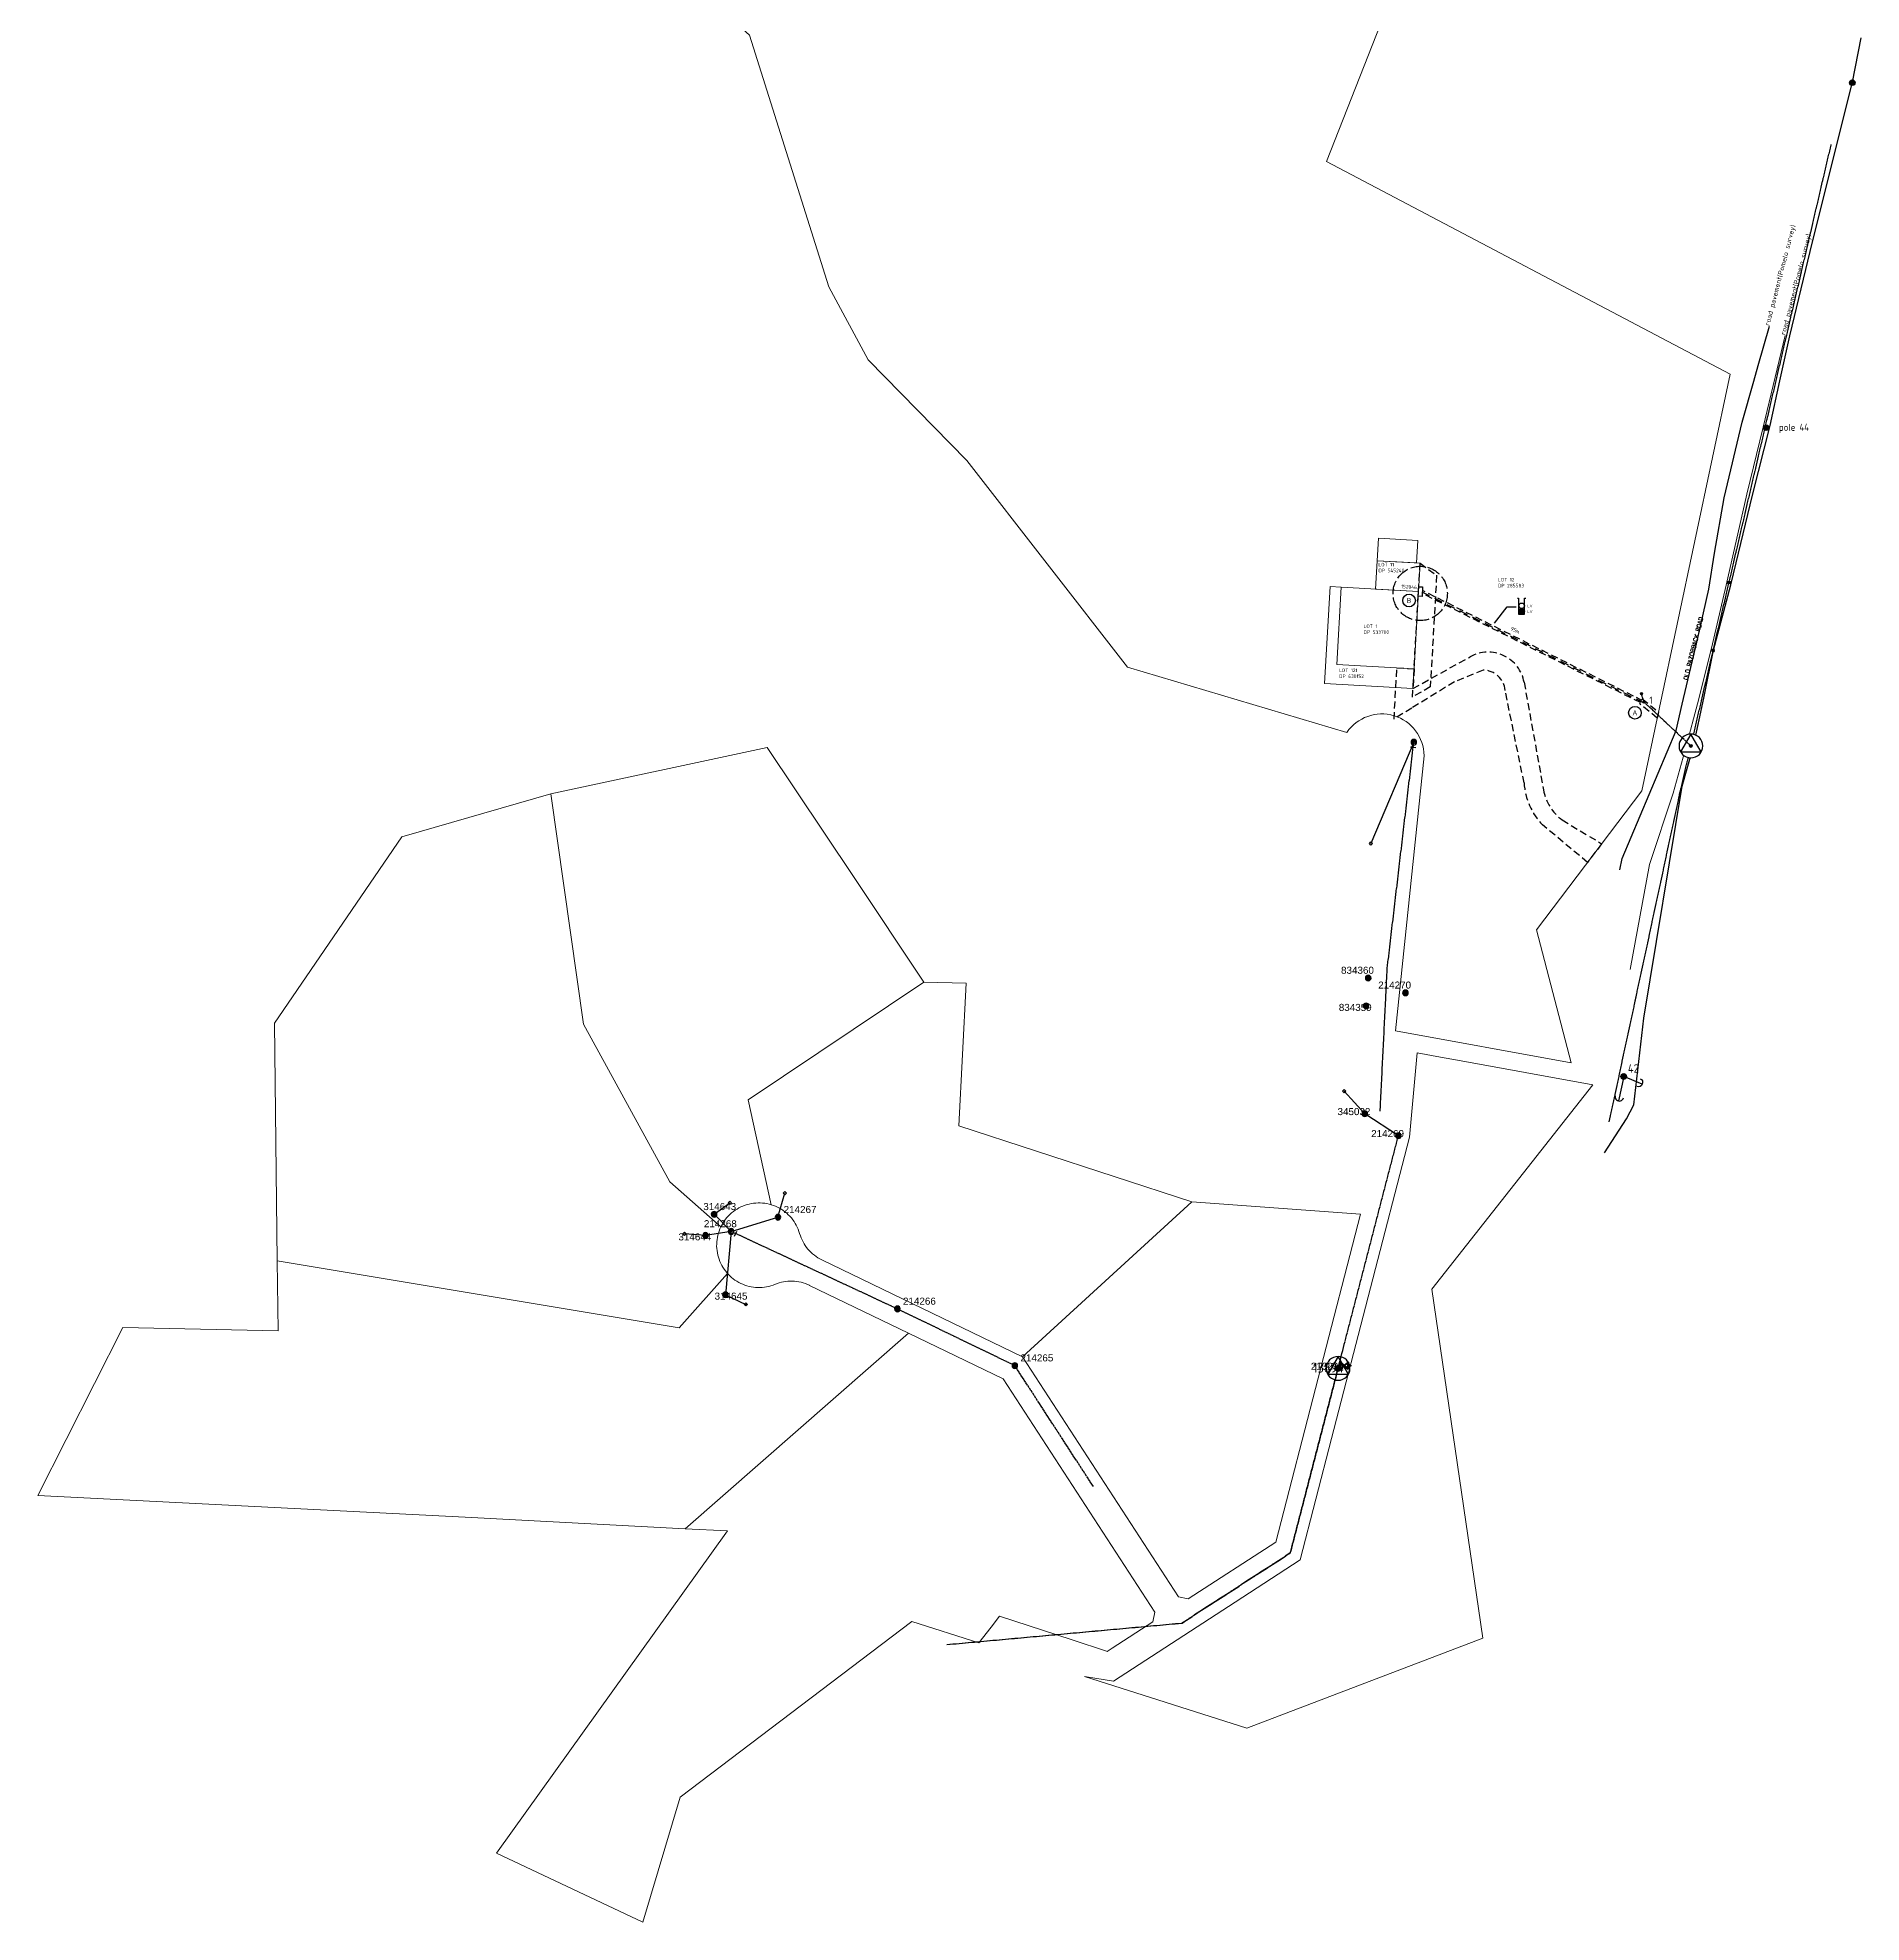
# Model space of a CAD drawing. Header units: metres. Extents: x 284227 to 284879, y 6219533 to 6220645.
# Drawn here: x 284227 to 284873, y 6219533 to 6220201 of the extents above; entities that cross this region are included whole.
import ezdxf
from ezdxf.enums import TextEntityAlignment as Align

# ---------------------------------------------------------------- set-up
doc = ezdxf.new("R2010")
doc.units = ezdxf.units.M
for name, pattern in [('ACAD_ISO02W100', [15, 12, -3]), ('Cable Exist OH', [1, 1, 0]), ('HIDDEN2', [0.1875, 0.125, -0.0625]), ('IECLdasha', [5, 3, -2])]:
    doc.linetypes.add(name, pattern=pattern)
doc.layers.get('0').update_dxf_attribs({"color": 6})
for name, color, linetype in [('_User Miscellaneous1', 7, 'Continuous'), ('_User Miscellaneous12', 7, 'Continuous'), ('_User Miscellaneous2', 7, 'Continuous'), ('_User Miscellaneous5', 7, 'Continuous'), ('_User Miscellaneous7', 7, 'Continuous'), ('Duct_SP_EXT', 7, 'Continuous'), ('Duct_SP_NEW', 2, 'Continuous'), ('Equip_LV_EXT', 7, 'Continuous'), ('GROUND TSS Razorback North BDY bdy', 7, 'Continuous'), ('Mains_HV_EXT', 7, 'Continuous'), ('Mains_LV_EXT', 7, 'Continuous'), ('Notes', 7, 'Continuous'), ('Services_SP_EXT', 7, 'Continuous'), ('Sub_SP_TR_HV_LV_EXT', 7, 'Continuous'), ('SupportsOH_SP_TR_HV_LV_SL_EXT', 7, 'Continuous'), ('SupportsUG_SP_LV_NEW', 2, 'Continuous'), ('Trench_SP_NEW', 2, 'Continuous')]:
    doc.layers.add(name, color=color, linetype=linetype)
doc.layers.add('Cadastre Land Parcels_SP_EXT', color=9, linetype='Continuous', lineweight=5)
doc.layers.add('Viewports', color=6, linetype='Continuous', plot=False)
doc.styles.add('ISOCP', font='isocp.shx', dxfattribs={"height": 1.75})
doc.styles.add('POLE_LABEL', font='arial.ttf')
doc.styles.get("Standard").update_dxf_attribs({"font": 'isocp.shx'})
doc.linetypes.add('Cable 4', pattern='A,5.25,-0.1,["o",Standard,S=2,R=0,X=1.2,Y=-0.7],-4', length=9.35)
doc.linetypes.add('FENCELINE2', pattern='A,6.35,-2.54,[132,ltypeshp.shx,S=2.54,R=0,X=-2.54,Y=0],-2.54,25.4', length=36.83)
doc.dimstyles.get("Standard").update_dxf_attribs({"dimtxt": 0.18, "dimasz": 0.18, "dimexe": 0.18, "dimexo": 0.0625, "dimgap": 0.09, "dimtad": 0, "dimtih": 1, "dimtoh": 1, "dimdec": 4, "dimzin": 0, "dimdsep": 46, "dimtxsty": 'Standard', "dimcen": 0.09, "dimadec": 0, "dimazin": 0, "dimtfac": 1, "dimtdec": 4, "dimtofl": 0, "dimtmove": 0, "dimatfit": 3, "dimfxl": 1, "dimtolj": 1, "dimtzin": 0, "dimarcsym": 0})

# ---------------------------------------------------------------- blocks, each defined once
blk = doc.blocks.new('SUB_POLE_EXT')
blk.add_wipeout([(0, 4.22), (0.42, 4.2), (0.83, 4.14), (1.21, 4.05), (1.62, 3.9), (1.99, 3.72), (2.35, 3.51), (2.68, 3.26), (2.99, 2.99), (3.28, 2.66), (3.52, 2.34), (3.76, 1.92), (3.9, 1.62), (4.04, 1.23), (4.18, 0.63), (4.22, 0), (4.18, -0.61), (4.06, -1.15), (3.9, -1.62), (3.58, -2.24), (3.22, -2.73), (2.97, -3.01), (2.68, -3.26), (2.36, -3.5), (2, -3.72), (1.64, -3.89), (1.25, -4.03), (0.82, -4.14), (0.42, -4.2), (0, -4.22), (-0.41, -4.2), (-0.8, -4.15), (-1.21, -4.05), (-1.62, -3.9), (-1.99, -3.73), (-2.35, -3.51), (-2.68, -3.26), (-2.96, -3.02), (-3.23, -2.72), (-3.51, -2.35), (-3.71, -2.01), (-3.91, -1.6), (-4.05, -1.21), (-4.16, -0.76), (-4.22, -0.14), (-4.21, 0.39), (-4.14, 0.83), (-4.03, 1.27), (-3.9, 1.63), (-3.71, 2.02), (-3.5, 2.37), (-3.28, 2.67), (-2.99, 2.99), (-2.68, 3.27), (-2.33, 3.52), (-1.98, 3.73), (-1.63, 3.9), (-1.2, 4.05), (-0.78, 4.15), (-0.4, 4.21)])
blk.add_line((2.16, 0.48), (2.16, 0.48, 0))
blk.add_lwpolyline([(-4.22, 0, 1), (4.22, 0, 1)], format="xyb", close=True)
blk.add_lwpolyline([(2.14, 0.52), (0, 4.22), (-3.66, -2.11), (3.66, -2.11)], close=True)
for tag, height, flags, p in [('STREET_CODE', 0.2, 9, (1.5, 0)), ('ASSET_NUM', 2.5, 8, (2, 2)), ('SECONDARY_VOLTAGE', 0.2, 9, (1.5, -1.6)), ('STATE', 0.2, 9, (1.5, -1.8)), ('SUBSTATION_TYPE', 0.2, 9, (1.5, -2)), ('STREETNAME', 0.2, 9, (1.5, -2.8)), ('SUBURB', 0.2, 9, (1.5, -3)), ('Z', 0.2, 1, (1.5, -3.4)), ('CONSTRUCTED_VOLTAGE', 0.2, 9, (1.5, -0.2)), ('NO_PHASES', 0.2, 9, (1.5, -0.4)), ('OPERATING_VOLTAGE', 0.2, 9, (1.5, -0.6)), ('OPERATED_BY', 0.2, 9, (1.5, -0.8)), ('MAINTAINED_BY', 0.2, 9, (1.5, -1)), ('ORIENTATION', 0.2, 9, (1.5, -1.2)), ('OWNED_BY', 0.2, 9, (1.5, -1.4)), ('USAGE', 0.2, 9, (1.5, -2.2)), ('LEGEND', 0.2, 9, (1.5, -2.4)), ('LOCATION', 0.2, 9, (1.5, -2.6)), ('NOTES', 0.2, 9, (1.5, -3.2))]:
    blk.add_attdef(tag, text='', height=height, dxfattribs=dict(flags=flags)).set_placement(p, align=Align.MIDDLE_LEFT)
blk = doc.blocks.new('LV_OH_LINKS_DISTFUSE_EXT')
for p, q in [((0, 0), (0.96, 0)), ((3.84, 0), (4.8, 0))]:
    blk.add_line(p, q)
blk.add_lwpolyline([(3.84, -1.2), (3.84, 1.2), (0.96, -1.2), (0.96, 1.2)], close=True)
at = {"flags": 1}
blk.add_attdef('Z', (0, 0), '', height=0.2, dxfattribs=at)
at = {"flags": 9}
for tag, p in [('ACTUAL_STATUS', (0, 0)), ('STATE', (0, -1.2)), ('SWITCH_TYPE', (0, -1.4)), ('CONSTRUCTED_VOLTAGE', (0, -0.2)), ('NO_PHASES', (0, -0.4)), ('OPERATING_VOLTAGE', (0, -0.6)), ('ORIENTATION', (0, -0.8)), ('OWNED_BY', (0, -1)), ('USAGE', (0, -1.6)), ('NOTES', (0, -1.8))]:
    blk.add_attdef(tag, text='', height=0.2, dxfattribs=at).set_placement(p, align=Align.MIDDLE_LEFT)
blk = doc.blocks.new('CCP_EXT')
blk.add_wipeout([(0, 0.57), (0.57, 0), (0, -0.57), (-0.57, 0)])
blk.add_lwpolyline([(-0.57, 0), (0, 0.57), (0.57, 0), (0, -0.57), (-0.57, 0)])
at = {"flags": 1}
blk.add_attdef('Z', (0, 0), '', height=0.2, dxfattribs=at)
at = {"flags": 9}
for tag, p in [('CCP_TYPE', (0, 0)), ('STATE', (0, -1.8)), ('CONSTRUCTED_VOLTAGE', (0, -0.2)), ('NO_PHASES', (0, -0.4)), ('OPERATING_VOLTAGE', (0, -0.6)), ('ORIENTATION', (0, -0.8)), ('OWNED_BY', (0, -1)), ('USAGE', (0, -1.2)), ('LEGEND', (0, -1.4)), ('LIFE_SUPPORT', (0, -1.6)), ('NOTES', (0, -2))]:
    blk.add_attdef(tag, text='', height=0.2, dxfattribs=at).set_placement(p, align=Align.MIDDLE_LEFT)
blk = doc.blocks.new('POLE_EXT')
blk.add_hatch(color=256).paths.add_polyline_path([(-1, 0, 1), (1, 0, 1)])
blk.add_lwpolyline([(-1, 0, 1), (1, 0, 1)], format="xyb", close=True)
for tag, height, flags, p in [('pNumber', 2.5, 8, (-17.84, 2.07)), ('OWNED_BY', 0.2, 9, (1.35, -0.4)), ('PARENT', 0.2, 9, (1.35, -0.6)), ('SPECIAL_USE', 0.2, 9, (1.35, -0.8)), ('STATE', 0.2, 9, (1.35, -1)), ('USAGE', 0.2, 9, (1.35, -1.2)), ('cLV', 0.2, 9, (1.35, -1.4)), ('hDepth', 0.2, 9, (1.35, -1.6)), ('hDia', 0.2, 9, (1.35, -1.8)), ('cHV', 0.2, 9, (1.35, -2)), ('LBRACKET', 0.2, 9, (1.35, -2.2)), ('LExisting', 0.2, 9, (1.35, -2.4)), ('LANTNUMBER', 0.2, 9, (1.35, -2.6)), ('LOther', 0.2, 9, (1.35, -2.8)), ('LRemove', 0.2, 9, (1.35, -3)), ('LEGEND', 0.2, 9, (1.35, -3.2)), ('cLinedev', 0.2, 9, (1.35, -3.4)), ('LOCATION', 0.2, 9, (1.35, -3.6)), ('pExisting', 0.2, 9, (1.35, -3.8)), ('PFNUMBER', 0.2, 9, (1.35, -4)), ('NEWPFNUMBER', 0.2, 9, (1.35, -4.2)), ('pFooting', 0.2, 9, (1.35, -4.4)), ('pNew', 0.2, 9, (1.35, -4.6)), ('pRelocate', 0.2, 9, (1.35, -5)), ('pRemove', 0.2, 9, (1.35, -5.2)), ('pReplace', 0.2, 9, (1.35, -5.4)), ('pStay', 0.2, 9, (1.35, -5.6)), ('pType', 0.2, 9, (1.35, -5.8)), ('cspan', 0.2, 9, (1.35, -6)), ('STREETNAME', 0.2, 9, (1.35, -6.2)), ('SUBURB', 0.2, 9, (1.35, -6.4)), ('NOTES', 0.2, 9, (1.35, -6.6)), ('MAINTAINED_BY', 0.2, 9, (1.36, -6.81)), ('OPERATED_BY', 0.2, 9, (1.36, -7.01))]:
    blk.add_attdef(tag, text='', height=height, dxfattribs=dict(flags=flags)).set_placement(p, align=Align.MIDDLE_LEFT)
at = {"style": 'POLE_LABEL'}
for tag, height, flags, p in [('STRUCTURE_PLANT_NUMBER', 0.2, 9, (1.35, 0.03)), ('ASSET_NUM', 2.5, 8, (2, 2)), ('STREET_CODE', 0.2, 9, (1.35, -0.2))]:
    blk.add_attdef(tag, text='', height=height, dxfattribs=dict(at, flags=flags)).set_placement(p, align=Align.MIDDLE_LEFT)
at = {"flags": 1}
blk.add_attdef('Z', (1.35, -7.33), '', height=0.2, dxfattribs=at)
blk = doc.blocks.new('End Shackle_EXT')
blk.add_wipeout([(0, 0.25), (1.81, 0.25), (1.82, -0.25), (0, -0.25)])
blk.add_line((1.81, -1), (1.81, 1))
at = {"flags": 1}
blk.add_attdef('Z', (0, 0), '', height=0.2, dxfattribs=at)
at = {"flags": 9}
for tag, p in [('CONNECTOR_TYPE', (0, 0)), ('STATE', (0, -1.2)), ('CONSTRUCTED_VOLTAGE', (0, -0.2)), ('NO_PHASES', (0, -0.4)), ('OPERATING_VOLTAGE', (0, -0.6)), ('ORIENTATION', (0, -0.8)), ('OWNED_BY', (0, -1)), ('USAGE', (0, -1.4)), ('NOTES', (0, -1.6))]:
    blk.add_attdef(tag, text='', height=0.2, dxfattribs=at).set_placement(p, align=Align.MIDDLE_LEFT)
blk = doc.blocks.new('*U27')
blk.add_wipeout([(-2.47, 3), (2.47, 3), (2.47, 1.02), (-2.47, 1.02)])
at = {"lineweight": -3}
blk.add_lwpolyline([(-2.47, 3), (2.47, 3), (2.47, 1.02), (-2.47, 1.02)], close=True, dxfattribs=at)
for tag, height, flags, p in [('STREET_CODE', 0.2, 9, (1.5, 2)), ('STATE', 0.2, 9, (1.5, 1.2)), ('SUPPORT_TYPE', 0.2, 9, (1.5, 1)), ('SUBURB', 0.2, 9, (1.5, 0.2)), ('STREETNAME', 0.2, 9, (1.5, 0)), ('OWNED_BY', 0.2, 9, (1.5, 1.8)), ('OPERATED_BY', 0.2, 9, (1.5, 1.6)), ('MAINTAINED_BY', 0.2, 9, (1.5, 1.4)), ('USAGE', 0.2, 9, (1.5, 0.8)), ('LEGEND', 0.2, 9, (1.5, 0.6)), ('PARENT', 0.2, 9, (1.5, 0.4)), ('ASSET_NUM', 2.5, 8, (2, 4)), ('Z', 0.2, 1, (1.5, -0.6)), ('LOCATION', 0.2, 9, (1.5, -0.2)), ('NOTES', 0.2, 9, (1.5, -0.4))]:
    blk.add_attdef(tag, text='', height=height, dxfattribs=dict(flags=flags)).set_placement(p, align=Align.MIDDLE_LEFT)
blk = doc.blocks.new('DUCT_INDICATOR')
blk.add_circle((0, 0), 2.25)
blk.add_attdef('CODE', text='', height=1.8).set_placement((0, 0), align=Align.MIDDLE_CENTER)
at = {"flags": 1}
blk.add_attdef('Z', (0, 0), '', height=0.2, dxfattribs=at)

msp = doc.modelspace()

# ---------------------------------------------------------------- hatches: boundary and pattern name
at = {"layer": '_User Miscellaneous1'}
h = msp.add_hatch(color=256, dxfattribs=at)
h.dxf.hatch_style = 1
edge = h.paths.add_edge_path()
edge.add_arc((284870.067, 6220185.404), 1, 0, 360)
h = msp.add_hatch(color=256, dxfattribs=at)
h.dxf.hatch_style = 1
edge = h.paths.add_edge_path()
edge.add_arc((284839.562, 6220063.103), 1, 0, 360)
h = msp.add_hatch(color=256, dxfattribs=at)
h.dxf.hatch_style = 1
edge = h.paths.add_edge_path()
edge.add_arc((284826.34914, 6220008.19783), 0.5, 0, 360)
h = msp.add_hatch(color=256, dxfattribs=at)
h.dxf.hatch_style = 1
edge = h.paths.add_edge_path()
edge.add_arc((284795.306, 6219968.763), 0.4, 0, 360)
h = msp.add_hatch(color=256, dxfattribs=at)
h.dxf.hatch_style = 1
edge = h.paths.add_edge_path()
edge.add_arc((284796.211, 6219965.8), 0.4, 0, 360)
h = msp.add_hatch(color=256, dxfattribs=at)
h.dxf.hatch_style = 1
edge = h.paths.add_edge_path()
edge.add_arc((284788.984, 6219833.102), 1, 0, 360)
at = {"layer": 'Notes', "linetype": 'Cable 4'}
h = msp.add_hatch(color=7, dxfattribs=at)
h.dxf.hatch_style = 1
edge = h.paths.add_edge_path()
edge.add_arc((284752.79395, 6219998.01138), 0.96478, 0, 360)

# ---------------------------------------------------------------- linework, layer by layer
at = {"layer": '_User Miscellaneous1', "color": 7}
for p, q in [((284788.984, 6219833.102), (284787.124, 6219824.421)), ((284795.59761, 6219830.34422), (284788.984, 6219833.102))]:
    msp.add_line(p, q, dxfattribs=at)
for points in [[(284794.79045, 6219832.30597, -1), (284793.63586, 6219829.53706)], [(284785.97396, 6219826.20353, 1), (284788.90653, 6219825.57104)]]:
    msp.add_lwpolyline(points, format="xyb", dxfattribs=at)
at = {"layer": '_User Miscellaneous1'}
for centre, radius in [((284870.067, 6220185.404), 1), ((284839.562, 6220063.103), 1), ((284826.34914, 6220008.19783), 0.5), ((284795.306, 6219968.763), 0.4), ((284796.211, 6219965.8), 0.4), ((284788.984, 6219833.102), 1)]:
    msp.add_circle(centre, radius, dxfattribs=at)
at = {"layer": '_User Miscellaneous12', "color": 251, "linetype": 'ACAD_ISO02W100', "ltscale": 0.4, "true_color": 0x66665b}
msp.add_circle((284716.82286, 6220004.33523), 9.63022, dxfattribs=at)
at = {"layer": '_User Miscellaneous5', "color": 251, "linetype": 'Continuous', "lineweight": 15, "true_color": 0x636466}
msp.add_lwpolyline([(284791.34, 6219871.069), (284798.111, 6219908.282), (284806.511, 6219933.539), (284811.246, 6219950.531), (284815.143, 6219965.213), (284820.106, 6219984.888), (284825.314, 6220007.253), (284832.703, 6220039.538), (284838.467, 6220063.244), (284846.23, 6220095.826)], dxfattribs=at)
msp.add_lwpolyline([(284701.57375, 6220015.93061), (284702.02931, 6220023.91763), (284716.00656, 6220023.12041), (284715.55096, 6220015.13332), (284701.57375, 6220015.93061)], close=True, dxfattribs=at)
at = {"layer": '_User Miscellaneous7', "linetype": 'HIDDEN2', "ltscale": 20}
msp.add_lwpolyline([(284716.27787, 6220006.1013), (284795.33409, 6219966.5457), (284795.56906, 6219967.01519), (284801.35911, 6219962.3577), (284800.89286, 6219960.16165), (284794.65455, 6219965.17972), (284794.88947, 6219965.64923), (284716.21588, 6220005.0141), (284716.27789, 6220006.10129)], close=True, dxfattribs=at)
msp.add_lwpolyline([(284760.25269, 6219922.27979, -0.182500876), (284753.66728, 6219937.13544), (284746.95933, 6219969.94656, 0.381129759), (284739.13163, 6219977.16786), (284729.03546, 6219973.02027), (284713.85844, 6219963.69143), (284707.53282, 6219959.80335), (284708.56875, 6219977.96579), (284714.65301, 6219977.61869), (284714.25432, 6219970.63012), (284734.57953, 6219981.89889, -0.51385206), (284753.67642, 6219972.83197), (284760.5346, 6219934.71405, 0.19162956), (284767.17595, 6219924.04178), (284781.15869, 6219915.58727), (284776.13887, 6219908.96241), (284760.25267, 6219922.27977)], format="xyb", close=True, dxfattribs=at)
at = {"layer": 'Cadastre Land Parcels_SP_EXT', "color": 251, "linetype": 'Continuous', "lineweight": 15, "true_color": 0x636466}
for points in [[(284515.83596, 6219903.93803), (284485.27199, 6219949.67904), (284408.54301, 6219933.327), (284420.06697, 6219851.65801), (284450.69401, 6219795.68402), (284468.81297, 6219779.78998), (284469.17196, 6219780.48798), (284469.56804, 6219781.16602), (284469.99901, 6219781.82304), (284470.46497, 6219782.45603), (284470.96299, 6219783.06403), (284471.49104, 6219783.64596), (284472.04798, 6219784.19804), (284472.63301, 6219784.72097), (284473.24798, 6219785.21298), (284473.88503, 6219785.67196), (284474.547, 6219786.09604), (284475.22804, 6219786.48497), (284475.93099, 6219786.83901), (284476.65002, 6219787.15497), (284477.38398, 6219787.43296), (284478.13198, 6219787.67198), (284478.89296, 6219787.87197), (284479.66199, 6219788.03097), (284480.43799, 6219788.15004), (284481.22, 6219788.22804), (284482.00501, 6219788.26496), (284482.79002, 6219788.26099), (284483.57503, 6219788.217), (284484.35598, 6219788.13096), (284485.13101, 6219788.00403), (284485.89897, 6219787.83602), (284486.65599, 6219787.63003), (284486.693, 6219787.61898), (284478.46799, 6219824.83502), (284540.84098, 6219866.51203), (284515.83596, 6219903.93803)], [(284468.81297, 6219779.78998), (284450.69401, 6219795.68402), (284420.06697, 6219851.65801), (284408.54301, 6219933.327), (284355.68203, 6219918.058), (284310.54, 6219851.99103), (284311.51298, 6219767.70996), (284454.01399, 6219743.92799), (284471.13197, 6219763.27902), (284470.897, 6219763.54101), (284470.40296, 6219764.15201), (284469.94301, 6219764.78898), (284469.51601, 6219765.449), (284469.12496, 6219766.13004), (284468.76801, 6219766.82999), (284468.45001, 6219767.54902), (284468.17097, 6219768.28297), (284467.92903, 6219769.03), (284467.72701, 6219769.79002), (284467.56501, 6219770.55904), (284467.44399, 6219771.33504), (284467.36299, 6219772.11599), (284467.32404, 6219772.901), (284467.32501, 6219773.68496), (284467.36803, 6219774.47103), (284467.45203, 6219775.25198), (284467.57596, 6219776.02701), (284467.74097, 6219776.79603), (284467.94599, 6219777.55401), (284468.18996, 6219778.29998), (284468.47298, 6219779.03403), (284468.79398, 6219779.75102), (284468.81297, 6219779.78998)], [(284555.81601, 6219866.20604), (284540.84098, 6219866.51203), (284478.46799, 6219824.83502), (284486.693, 6219787.61898), (284487.43799, 6219787.36998), (284488.16903, 6219787.08404), (284488.88497, 6219786.75898), (284489.582, 6219786.39602), (284490.25898, 6219785.99799), (284490.91503, 6219785.56596), (284491.54696, 6219785.09903), (284492.15398, 6219784.60004), (284492.73398, 6219784.06996), (284493.28499, 6219783.51002), (284493.80598, 6219782.92199), (284494.29499, 6219782.30896), (284494.75299, 6219781.66899), (284495.17602, 6219781.00702), (284495.56398, 6219780.32298), (284495.91501, 6219779.621), (284496.22903, 6219778.901), (284496.50498, 6219778.16501), (284496.74401, 6219777.408), (284496.75797, 6219777.36401), (284496.99602, 6219776.61601), (284497.27304, 6219775.88099), (284497.589, 6219775.16197), (284497.94304, 6219774.45901), (284498.33197, 6219773.777), (284498.75702, 6219773.11601), (284499.21503, 6219772.47904), (284499.70598, 6219771.86601), (284500.229, 6219771.27904), (284500.78196, 6219770.72104), (284501.36301, 6219770.19299), (284501.97101, 6219769.69497), (284502.604, 6219769.22999), (284503.26102, 6219768.79901), (284503.93897, 6219768.40302), (284504.63803, 6219768.04297), (284575.80798, 6219733.68803), (284635.78998, 6219788.62704), (284553.24403, 6219815.59401), (284555.81601, 6219866.20604)], [(284471.13197, 6219763.27902), (284454.01399, 6219743.92799), (284311.51298, 6219767.70996), (284311.79998, 6219742.94803), (284256.73802, 6219744.05502), (284226.53303, 6219684.50196), (284378.16701, 6219676.81402), (284456.13, 6219672.73597), (284535.32496, 6219742.12097), (284500.28597, 6219759.03402), (284500.24402, 6219759.05398), (284499.52702, 6219759.37498), (284498.79501, 6219759.65703), (284498.04701, 6219759.90198), (284497.28902, 6219760.10602), (284496.52097, 6219760.27103), (284495.74603, 6219760.39496), (284494.96402, 6219760.47896), (284494.17901, 6219760.52198), (284493.394, 6219760.52198), (284492.60996, 6219760.48303), (284491.82804, 6219760.40203), (284491.05203, 6219760.28004), (284490.28301, 6219760.11901), (284489.52397, 6219759.91699), (284488.77597, 6219759.67496), (284487.30903, 6219759.11396), (284486.56103, 6219758.87202), (284485.80199, 6219758.67), (284485.03296, 6219758.50897), (284484.25696, 6219758.38698), (284483.47504, 6219758.30598), (284482.691, 6219758.26597), (284481.90502, 6219758.26703), (284481.12097, 6219758.30996), (284480.34003, 6219758.39299), (284479.56402, 6219758.51798), (284478.79597, 6219758.68104), (284478.03799, 6219758.88703), (284477.29202, 6219759.13004), (284476.55701, 6219759.41403), (284475.84001, 6219759.73397), (284475.14103, 6219760.09101), (284474.46202, 6219760.48603), (284473.80297, 6219760.91497), (284473.16804, 6219761.37801), (284472.55898, 6219761.874), (284471.97599, 6219762.40002), (284471.42197, 6219762.95696), (284471.13197, 6219763.27902)], [(284622.68398, 6219643.163), (284568.938, 6219725.89701), (284535.32496, 6219742.12097), (284456.13, 6219672.73597), (284471.11801, 6219671.94901), (284389.26998, 6219557.77601), (284441.12299, 6219533.21901), (284454.33102, 6219577.58398), (284536.52196, 6219639.86501), (284560.34897, 6219632.27901), (284564.68399, 6219637.89202), (284567.68403, 6219641.779), (284593.37398, 6219633.314), (284605.56997, 6219629.29602), (284605.80697, 6219629.21802), (284607.59897, 6219630.38198), (284621.94896, 6219639.70398), (284622.68398, 6219643.163)]]:
    msp.add_lwpolyline(points, close=True, dxfattribs=at)
at = {"layer": 'GROUND TSS Razorback North BDY bdy', "lineweight": 0, "flags": 128}
msp.add_lwpolyline([(284800.89286, 6219960.16165), (284801.35911, 6219962.3577)], dxfattribs=at)
at = {"layer": 'Mains_HV_EXT', "linetype": 'Cable Exist OH'}
msp.add_line((284796.211, 6219965.8), (284795.306, 6219968.763), dxfattribs=at)
for points in [[(284808.82642, 6219933.09001), (284862.56841, 6220163.45003)], [(284783.88141, 6219817.05106), (284808.82642, 6219933.09001)]]:
    msp.add_lwpolyline(points, dxfattribs=at)
at = {"layer": 'Notes', "flags": 128}
msp.add_lwpolyline([(284751.29868, 6220002.63634), (284751.69328, 6220002.63634), (284751.69328, 6219996.99548), (284752.89052, 6219996.99548), (284753.8553, 6219996.99548), (284753.8553, 6219999.95639), (284753.8553, 6220002.63634), (284754.28409, 6220002.63634)], dxfattribs=at)
at = {"layer": 'Notes', "color": 7}
msp.add_circle((284752.79395, 6219999.95639), 0.96478, dxfattribs=at)
at = {"layer": 'Notes', "color": 7, "linetype": 'ByBlock'}
msp.add_circle((284752.79395, 6219998.02683), 0.96478, dxfattribs=at)
at = {"layer": 'Trench_SP_NEW', "color": 2, "linetype": 'IECLdasha', "flags": 128}
msp.add_lwpolyline([(284796.211, 6219965.48182), (284717.56955, 6220004.78251)], dxfattribs=at)
at = {"layer": 'Viewports', "linetype": 'FENCELINE2', "ltscale": 0.1}
msp.add_lwpolyline([(284782.16, 6219806.023), (284789.994, 6219818.089), (284792.636, 6219823.034), (284796.092, 6219853.72), (284809.775, 6219935.958), (284813.729, 6219950.192), (284817.363, 6219967.195), (284820.878, 6219984.232), (284826.925, 6220007.346), (284828.861, 6220015.196), (284834.673, 6220039.21), (284840.968, 6220063.905), (284844.361, 6220079.737), (284847.96, 6220095.657), (284855.909, 6220129), (284870.183, 6220185.554), (284873.258, 6220201.28)], dxfattribs=at)

# ---------------------------------------------------------------- block references
at = {"layer": 'Duct_SP_NEW'}
for p, values in [((284712.86361, 6220001.83184), {'CODE': 'B'}), ((284792.95256, 6219962.01463), {'CODE': 'A'})]:
    msp.add_blockref('DUCT_INDICATOR', p, dxfattribs=at).add_auto_attribs(values)
at = {"layer": 'Sub_SP_TR_HV_LV_EXT'}
ref = msp.add_blockref('SUB_POLE_EXT', (284687.69901, 6219729.60797), dxfattribs=at)
ref.add_attrib('ASSET_NUM', '13894', dxfattribs={"layer": '0', "height": 3.5}).set_placement((284689.69901, 6219729.85797), align=Align.MIDDLE_RIGHT)
at = {"layer": 'SupportsOH_SP_TR_HV_LV_SL_EXT', "xscale": 0.5, "yscale": 0.5, "zscale": 0.5}
msp.add_blockref('POLE_EXT', (284820.73042, 6219984.11801), dxfattribs=at)
at = {"layer": 'SupportsOH_SP_TR_HV_LV_SL_EXT'}
msp.add_blockref('POLE_EXT', (284714.56529, 6219951.59577), dxfattribs=at)
ref = msp.add_blockref('POLE_EXT', (284698.39902, 6219867.999), dxfattribs=at)
ref.add_attrib('ASSET_NUM', '834360', dxfattribs={"layer": '0', "height": 2.5, "style": 'POLE_LABEL'}).set_placement((284700.39902, 6219868.749), align=Align.BOTTOM_RIGHT)
ref = msp.add_blockref('POLE_EXT', (284711.586, 6219862.74504), dxfattribs=at)
ref.add_attrib('ASSET_NUM', '214270', dxfattribs={"layer": '0', "height": 2.5, "style": 'POLE_LABEL'}).set_placement((284713.586, 6219863.49504), align=Align.BOTTOM_RIGHT)
ref = msp.add_blockref('POLE_EXT', (284697.615, 6219858.07597), dxfattribs=at)
ref.add_attrib('ASSET_NUM', '834359', dxfattribs={"layer": '0', "height": 2.5, "style": 'POLE_LABEL'}).set_placement((284699.615, 6219858.82597), align=Align.TOP_RIGHT)
ref = msp.add_blockref('POLE_EXT', (284697.15656, 6219819.88702), dxfattribs=at)
ref.add_attrib('ASSET_NUM', '345032', dxfattribs={"layer": '0', "height": 2.5, "style": 'POLE_LABEL'}).set_placement((284699.15656, 6219820.63702), align=Align.MIDDLE_RIGHT)
ref = msp.add_blockref('POLE_EXT', (284709.07904, 6219812.09296), dxfattribs=at)
ref.add_attrib('ASSET_NUM', '214269', dxfattribs={"layer": '0', "height": 2.5, "style": 'POLE_LABEL'}).set_placement((284711.07904, 6219812.84296), align=Align.MIDDLE_RIGHT)
ref = msp.add_blockref('POLE_EXT', (284489.07403, 6219783.185), dxfattribs=at)
ref.add_attrib('ASSET_NUM', '214267', dxfattribs={"layer": '0', "height": 2.5, "style": 'POLE_LABEL'}).set_placement((284491.07403, 6219783.935), align=Align.BOTTOM_LEFT)
ref = msp.add_blockref('POLE_EXT', (284472.45902, 6219778.14302), dxfattribs=at)
ref.add_attrib('ASSET_NUM', '214268', dxfattribs={"layer": '0', "height": 2.5, "style": 'POLE_LABEL'}).set_placement((284474.45902, 6219778.89302), align=Align.BOTTOM_RIGHT)
ref = msp.add_blockref('POLE_EXT', (284531.39999, 6219750.682), dxfattribs=at)
ref.add_attrib('ASSET_NUM', '214266', dxfattribs={"layer": '0', "height": 2.5, "style": 'POLE_LABEL'}).set_placement((284533.39999, 6219751.432), align=Align.BOTTOM_LEFT)
ref = msp.add_blockref('POLE_EXT', (284573.06204, 6219730.57103), dxfattribs=at)
ref.add_attrib('ASSET_NUM', '214265', dxfattribs={"layer": '0', "height": 2.5, "style": 'POLE_LABEL'}).set_placement((284575.06204, 6219731.32103), align=Align.BOTTOM_LEFT)

# ---------------------------------------------------------------- texts
at = {"layer": '_User Miscellaneous1', "color": 251, "true_color": 0x636466, "char_height": 1.25, "attachment_point": 1}
for s, insert in [('LOT 11\\PDP 545240', (284701.99822, 6220015.19322)), ('LOT 12\\PDP 285583', (284744.4126, 6220009.82746)), ('LOT 1\\PDP 533700', (284696.72903, 6219993.32043)), ('LOT 121\\PDP 630152', (284688.05643, 6219977.70795))]:
    msp.add_mtext_dynamic_manual_height_columns(s, width=19.2859094, gutter_width=4, heights=[0], dxfattribs=dict(at, insert=insert))
at = {"layer": '_User Miscellaneous1', "insert": (284749.2748, 6219992.57632), "char_height": 1.25, "width": 7.816449, "attachment_point": 1, "rotation": 333.6339213, "style": 'ISOCP'}
msp.add_mtext('95m ', dxfattribs=at)
at = {"layer": '_User Miscellaneous1', "attachment_point": 1, "style": 'ISOCP'}
for s, insert, char_height in [('1', (284798.11411, 6219967.77475), 2.5), ('42', (284790.48174, 6219837.4303), 3)]:
    msp.add_mtext_dynamic_manual_height_columns(s, width=5, gutter_width=4, heights=[0], dxfattribs=dict(at, insert=insert, char_height=char_height))
at = {"layer": '_User Miscellaneous2', "insert": (284810.1792, 6219973.89397), "char_height": 1.5, "attachment_point": 1, "rotation": 75.87411389}
msp.add_mtext_dynamic_manual_height_columns('{\\Fromanc|c0;OLD RAZORBACK ROAD}', width=37.2308378, gutter_width=4, heights=[0], dxfattribs=at)
at = {"layer": 'Notes', "color": 1, "lineweight": -3, "char_height": 1, "width": 23.8036827, "attachment_point": 4}
for insert in [(284754.84823, 6219999.9068), (284754.84823, 6219997.91238)]:
    msp.add_mtext('{\\C7;LV}', dxfattribs=dict(at, insert=insert))
at = {"layer": 'Viewports', "linetype": 'Continuous', "style": 'ISOCP'}
for p in [(284840.65, 6220099.11), (284846.23, 6220095.826)]:
    msp.add_text('road pavement(Pomelo survey)', height=1.75, rotation=75.47993518, dxfattribs=at).set_placement(p)
at = {"layer": 'Viewports', "linetype": 'Continuous', "insert": (284844.07071, 6220064.48266), "char_height": 2.5, "attachment_point": 1, "style": 'ISOCP'}
msp.add_mtext_dynamic_manual_height_columns('pole 44', width=12.6956857, gutter_width=4, heights=[0], dxfattribs=at)

# ---------------------------------------------------------------- leaders
at = {"layer": 'Duct_SP_EXT', "color": 7, "linetype": 'Continuous'}
msp.add_leader([(284743.15552, 6219993.80537), (284747.6417, 6219999.55534), (284750.86114, 6219999.55534)], dimstyle='Standard', override={"dimasz": 1.5, "dimfxl": 1.25}, dxfattribs=at)

# ---------------------------------------------------------------- next in the draw order: linework, layer by layer
at = {"layer": 'Cadastre Land Parcels_SP_EXT', "color": 251, "linetype": 'Continuous', "lineweight": 15, "true_color": 0x636466}
for points in [[(284739.01998, 6219633.92897), (284720.97999, 6219757.69896), (284777.99003, 6219830.09699), (284730.05899, 6219838.84404), (284724.05096, 6219839.93998), (284715.70997, 6219841.46302), (284713.04904, 6219811.574), (284685.38998, 6219704.722), (284674.27102, 6219661.76797), (284651.19201, 6219646.77501), (284608.04196, 6219618.74504), (284597.76199, 6219620.36303), (284655.378, 6219602.01298), (284739.01998, 6219633.92897)], [(284695.64999, 6219784.24), (284635.78998, 6219788.62704), (284575.80798, 6219733.68803), (284631.07602, 6219648.611), (284634.53601, 6219647.87696), (284665.56999, 6219668.03702), (284695.64999, 6219784.24)]]:
    msp.add_lwpolyline(points, close=True, dxfattribs=at)
at = {"layer": 'Mains_HV_EXT', "linetype": 'Cable Exist OH'}
msp.add_lwpolyline([(284548.98304, 6219631.69804), (284632.35, 6219639.30598), (284670.75599, 6219664.15497), (284687.699, 6219729.60797)], dxfattribs=at)
at = {"layer": 'Mains_LV_EXT', "linetype": 'Cable Exist OH'}
for points in [[(284687.699, 6219729.60805), (284709.07906, 6219812.09297)], [(284687.699, 6219729.60797), (284670.7559, 6219664.15497), (284632.34991, 6219639.3059)]]:
    msp.add_lwpolyline(points, dxfattribs=at)

# ---------------------------------------------------------------- next in the draw order: block references
at = {"layer": 'Equip_LV_EXT'}
for p in [(284687.29227, 6219730.52156), (284687.69897, 6219730.60804)]:
    msp.add_blockref('LV_OH_LINKS_DISTFUSE_EXT', p, dxfattribs=at)
at = {"layer": 'Services_SP_EXT'}
for p in [(284491.5171, 6219791.71183), (284472.01053, 6219788.32805), (284455.88782, 6219777.28097), (284477.68334, 6219752.3007)]:
    msp.add_blockref('CCP_EXT', p, dxfattribs=at)
at = {"layer": 'Sub_SP_TR_HV_LV_EXT'}
msp.add_blockref('SUB_POLE_EXT', (284812.829, 6219950.252), dxfattribs=at)
at = {"layer": 'SupportsOH_SP_TR_HV_LV_SL_EXT'}
ref = msp.add_blockref('POLE_EXT', (284687.69898, 6219729.60798), dxfattribs=at)
ref.add_attrib('ASSET_NUM', '213296', dxfattribs={"layer": '0', "height": 2.5, "style": 'POLE_LABEL'}).set_placement((284689.69898, 6219730.35798), align=Align.MIDDLE_RIGHT)

# ---------------------------------------------------------------- next in the draw order: hatches: boundary and pattern name
at = {"layer": '_User Miscellaneous1'}
h = msp.add_hatch(color=256, dxfattribs=at)
h.dxf.hatch_style = 1
edge = h.paths.add_edge_path()
edge.add_arc((284812.82962, 6219950.252), 0.5, 0, 360)

# ---------------------------------------------------------------- next in the draw order: linework, layer by layer
msp.add_circle((284812.82962, 6219950.252), 0.5, dxfattribs=at)
at = {"layer": '_User Miscellaneous5', "color": 251, "linetype": 'Continuous', "lineweight": 15, "true_color": 0x636466}
msp.add_lwpolyline([(284274.06958, 6220404.55496), (284613.83556, 6220356.41376), (284732.4141, 6220281.53811), (284683.54344, 6220157.47657), (284826.78293, 6220082.10369), (284795.42346, 6219934.40083), (284758.02817, 6219885.07706), (284770.36459, 6219837.91928), (284708.09786, 6219849.28239), (284718.19484, 6219946.79592, 0.733384145), (284690.80239, 6219955.07078), (284612.98149, 6219978.16413), (284556.0266, 6220051.43697), (284521.04705, 6220087.19214), (284507.10852, 6220113.05527), (284479.02334, 6220202.25318), (284465.19163, 6220214.86013), (284446.20021, 6220215.99044), (284301.34981, 6220205.9898), (284296.14823, 6220243.01618), (284275.98269, 6220267.39734), (284300.06931, 6220318.4671), (284294.22742, 6220361.93123), (284274.06958, 6220404.55496)], format="xyb", close=True, dxfattribs=at)
at = {"layer": 'Mains_HV_EXT', "linetype": 'Cable Exist OH'}
msp.add_line((284812.83024, 6219950.252), (284796.211, 6219965.8), dxfattribs=at)
at = {"layer": 'Services_SP_EXT'}
for points in [[(284472.45905, 6219778.14304), (284466.41401, 6219784.2169), (284472.01055, 6219788.32805)], [(284472.45905, 6219778.14304), (284489.07396, 6219783.185), (284491.51706, 6219791.71184)], [(284472.45905, 6219778.14304), (284463.41393, 6219776.71705), (284455.88783, 6219777.28102)], [(284472.45905, 6219778.14304), (284470.41402, 6219755.7171), (284477.68335, 6219752.30074)]]:
    msp.add_lwpolyline(points, dxfattribs=at)
at = {"layer": 'Viewports', "linetype": 'Continuous'}
msp.add_lwpolyline([(284787.581, 6219906.301), (284788.504, 6219910.396), (284807.629, 6219955.7), (284809.703, 6219965.033), (284815.384, 6219989.049), (284819.219, 6220005.84), (284821.165, 6220018.602), (284824.61, 6220038.215), (284831.004, 6220065.026), (284835.112, 6220079.577), (284836.643, 6220085.203), (284840.65, 6220099.11)], dxfattribs=at)

# ---------------------------------------------------------------- next in the draw order: block references
at = {"layer": 'Services_SP_EXT'}
msp.add_blockref('CCP_EXT', (284689.85423, 6219827.86336), dxfattribs=at)
at = {"layer": 'SupportsOH_SP_TR_HV_LV_SL_EXT'}
ref = msp.add_blockref('POLE_EXT', (284466.41403, 6219784.21697), dxfattribs=at)
ref.add_attrib('ASSET_NUM', '314643', dxfattribs={"layer": '0', "height": 2.5, "style": 'POLE_LABEL'}).set_placement((284468.41403, 6219784.96697), align=Align.BOTTOM_CENTER)
ref = msp.add_blockref('POLE_EXT', (284463.41398, 6219776.71703), dxfattribs=at)
ref.add_attrib('ASSET_NUM', '314644', dxfattribs={"layer": '0', "height": 2.5, "style": 'POLE_LABEL'}).set_placement((284465.41398, 6219777.46703), align=Align.TOP_RIGHT)
ref = msp.add_blockref('POLE_EXT', (284470.41401, 6219755.71696), dxfattribs=at)
ref.add_attrib('ASSET_NUM', '314645', dxfattribs={"layer": '0', "height": 2.5, "style": 'POLE_LABEL'}).set_placement((284472.41401, 6219756.46696), align=Align.TOP_CENTER)

# ---------------------------------------------------------------- next in the draw order: linework, layer by layer
at = {"layer": 'Services_SP_EXT'}
msp.add_lwpolyline([(284709.07898, 6219812.093), (284697.15655, 6219819.887), (284689.85416, 6219827.86334)], dxfattribs=at)

# ---------------------------------------------------------------- next in the draw order: block references
at = {"layer": 'Mains_LV_EXT', "rotation": 335.2438697976371}
msp.add_blockref('End Shackle_EXT', (284472.45904, 6219778.14297), dxfattribs=at)
at = {"layer": 'Services_SP_EXT'}
msp.add_blockref('CCP_EXT', (284699.36962, 6219915.67608), dxfattribs=at)
at = {"layer": 'SupportsUG_SP_LV_NEW', "color": 7}
ref = msp.add_blockref('*U27', (284718.28001, 6220004.89635), dxfattribs=dict(at, xscale=0.68922812942534, yscale=0.68922812942534, zscale=0.68922812942534, rotation=86.73514158140304))
ref.add_attrib('ASSET_NUM', '152046', dxfattribs={"layer": '0', "height": 1.25, "rotation": 356.73514163}).set_placement((284710.03368, 6220006.82918), align=Align.MIDDLE_LEFT)

# ---------------------------------------------------------------- next in the draw order: linework, layer by layer
at = {"layer": '_User Miscellaneous5', "color": 251, "linetype": 'Continuous', "lineweight": 15, "true_color": 0x636466}
for points in [[(284701.00055, 6220005.88203), (284701.57371, 6220015.93062), (284716.789, 6220015.0627), (284716.21569, 6220005.0142), (284701.00055, 6220005.88195)], [(284688.83033, 6220006.57612), (284684.83662, 6220006.80393), (284682.8755, 6219972.41984), (284714.25432, 6219970.63012), (284714.6531, 6219977.61868), (284687.26767, 6219979.18082), (284688.83033, 6220006.5762)], [(284688.83033, 6220006.57612), (284687.26767, 6219979.18082), (284714.6531, 6219977.61873), (284716.21568, 6220005.01411), (284688.83033, 6220006.5762)]]:
    msp.add_lwpolyline(points, close=True, dxfattribs=at)
at = {"layer": '_User Miscellaneous7', "linetype": 'HIDDEN2', "ltscale": 20}
msp.add_lwpolyline([(284716.78901, 6220015.06277), (284722.64884, 6220010.75989), (284720.39292, 6219971.21403), (284714.08189, 6219967.60504), (284716.78901, 6220015.06277)], close=True, dxfattribs=at)
at = {"layer": 'Mains_LV_EXT', "linetype": 'Cable Exist OH'}
msp.add_lwpolyline([(284600.93501, 6219687.66498), (284573.06202, 6219730.57092), (284531.39998, 6219750.68198), (284472.45909, 6219778.14306)], dxfattribs=at)
at = {"layer": 'Services_SP_EXT'}
msp.add_lwpolyline([(284714.5653, 6219951.59574), (284699.36956, 6219915.67609)], dxfattribs=at)

# ---------------------------------------------------------------- next in the draw order: block references
at = {"layer": 'Mains_LV_EXT', "rotation": 262.1306234802962}
msp.add_blockref('End Shackle_EXT', (284714.56527, 6219951.5958), dxfattribs=at)

# ---------------------------------------------------------------- next in the draw order: linework, layer by layer
at = {"layer": 'Mains_LV_EXT', "linetype": 'Cable Exist OH'}
msp.add_lwpolyline([(284702.63132, 6219820.77874), (284705.1383, 6219871.43076), (284714.56529, 6219951.59572)], dxfattribs=at)

doc.saveas('drawing.dxf')
